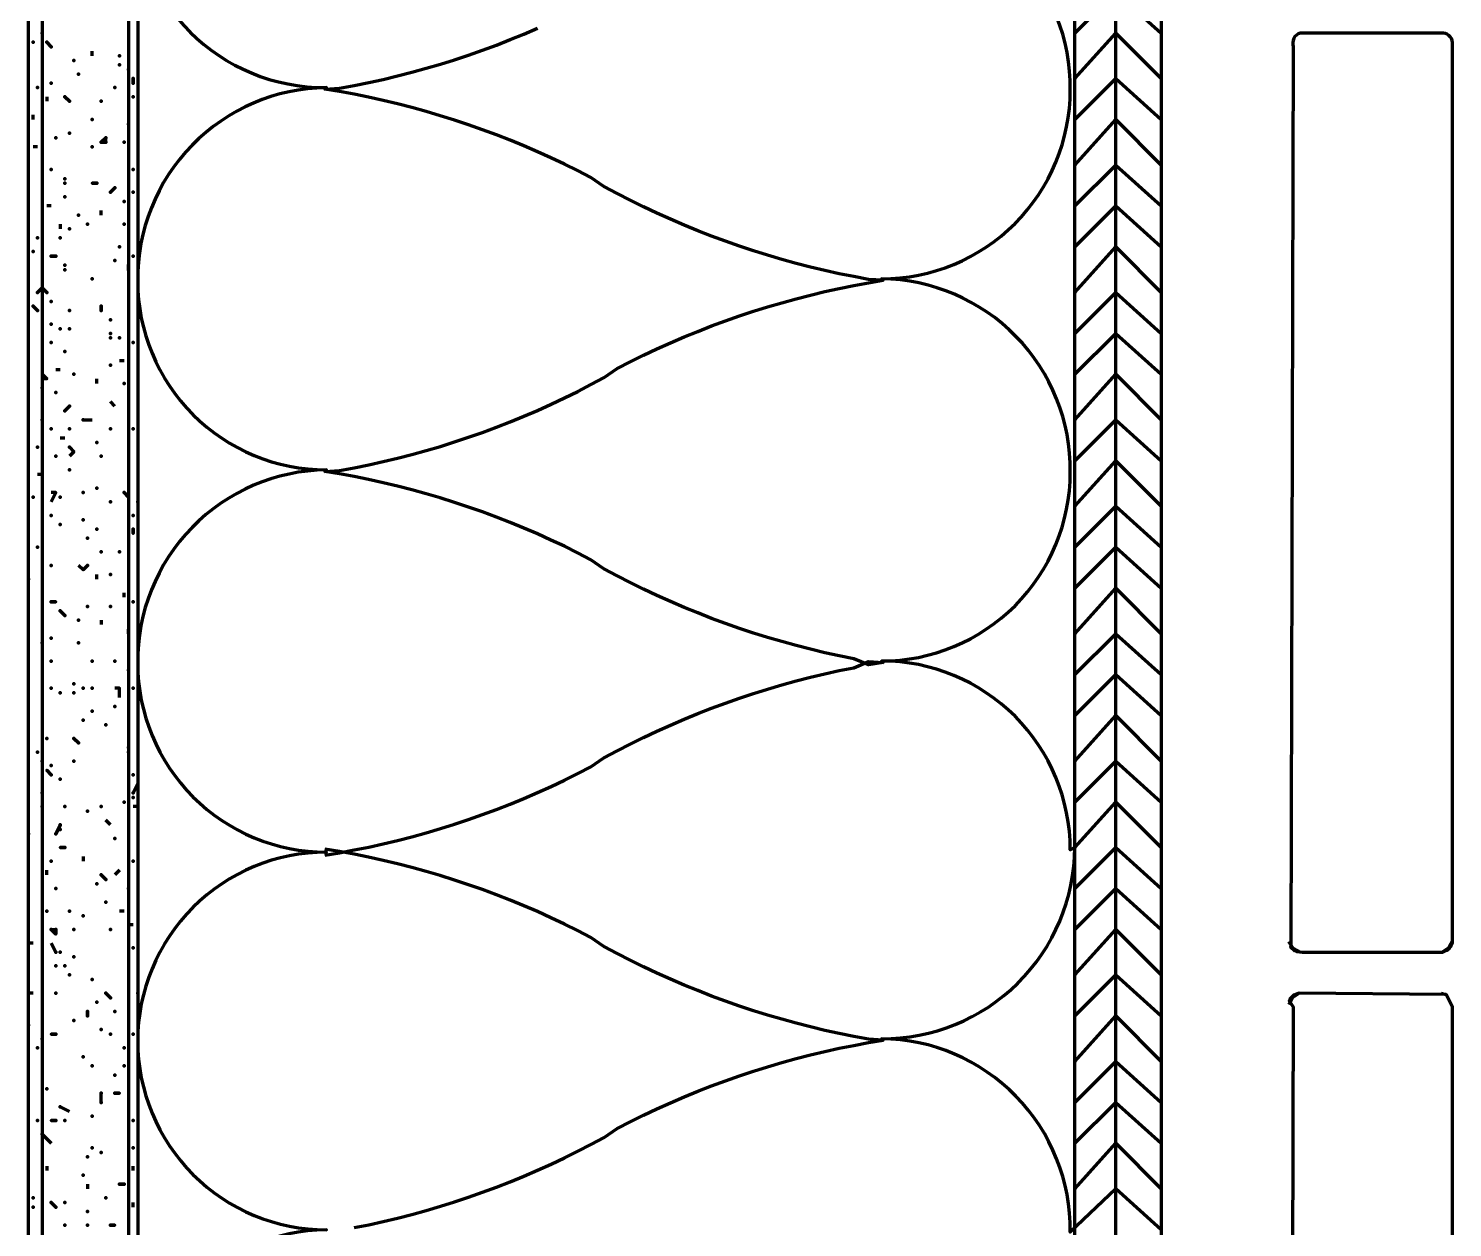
# Model space of a CAD drawing. Extents: x 261 to 424, y 0 to 368.
# Drawn here: x 342.77 to 351.12, y 127.68 to 134.71 of the extents above; entities that cross this region are included whole.
import ezdxf

# ---------------------------------------------------------------- set-up
doc = ezdxf.new("R2010")
doc.units = 0
doc.header["$MEASUREMENT"] = 0
doc.layers.add('Dt-Line 1', color=9, linetype='Continuous', lineweight=0)
doc.layers.add('Dt-Line 3', color=7, linetype='Continuous', lineweight=15)

msp = doc.modelspace()

# ---------------------------------------------------------------- linework, layer by layer
at = {"layer": 'Dt-Line 1', "linetype": 'Continuous', "lineweight": 158}
for p, q in [((343.14332, 134.549), (343.14332, 134.57567)), ((342.87665, 134.309), (342.87665, 134.28233)), ((342.79666, 134.17567), (342.79666, 134.20233)), ((342.82332, 134.01567), (342.79666, 134.01567)), ((342.90332, 133.669), (342.87665, 133.669)), ((343.19665, 133.61567), (343.19665, 133.64233)), ((342.95666, 133.56233), (342.95666, 133.53567)), ((343.32999, 132.76233), (343.30332, 132.76233)), ((342.95666, 132.709), (342.92999, 132.709)), ((343.16999, 132.629), (343.16999, 132.65567)), ((343.27665, 132.49567), (343.24999, 132.52233)), ((342.98332, 132.309), (342.95666, 132.309)), ((342.84999, 132.09567), (342.82332, 132.09567)), ((343.16999, 131.48235), (343.16999, 131.509)), ((343.32999, 131.37567), (343.32999, 131.40233)), ((343.19665, 131.24233), (343.19665, 131.21567)), ((343.35665, 131.16233), (343.35665, 131.189)), ((343.35665, 131.109), (343.35665, 131.08233)), ((343.40999, 130.14901), (343.38332, 130.14901)), ((343.24999, 130.04233), (343.22332, 130.069)), ((343.08999, 129.85567), (343.08999, 129.829)), ((342.87665, 129.749), (342.87665, 129.77567)), ((343.30332, 129.77567), (343.27665, 129.749)), ((343.32999, 129.53567), (343.30332, 129.53567)), ((343.38332, 129.45567), (343.35665, 129.45567)), ((342.79666, 129.349), (342.76999, 129.349)), ((342.79666, 129.05567), (342.76999, 129.05567)), ((342.87665, 128.04233), (342.87665, 128.01567)), ((343.38332, 128.01567), (343.38332, 128.04233)), ((343.11665, 127.93567), (343.11665, 127.909)), ((343.38332, 127.80232), (343.38332, 127.829))]:
    msp.add_line(p, q, dxfattribs=at)
for points in [[(349.14332, 59.16233), (349.14332, 323.16232), (348.90332, 322.92235), (348.90332, 322.92235)], [(348.90332, 134.68233), (349.14332, 134.92233), (349.40999, 134.68233), (349.40999, 134.68233)], [(342.84999, 134.68233), (342.84999, 134.68233), (342.84999, 134.68236)], [(344.50746, 129.8646), (344.59331, 129.87896), (344.67885, 129.89479), (344.76406, 129.91208), (344.84891, 129.93082), (344.93338, 129.951), (345.01747, 129.97263), (345.10115, 129.99569), (345.1844, 130.02018), (345.26721, 130.0461), (345.34956, 130.07343), (345.43142, 130.10217), (345.51278, 130.13231), (345.59363, 130.16385), (345.67394, 130.19678), (345.7537, 130.2311), (345.83288, 130.26679), (345.91147, 130.30386), (345.98946, 130.34229), (346.06682, 130.38208), (346.14311, 130.43477), (346.21982, 130.47592), (346.29718, 130.51571), (346.37516, 130.55414), (346.45376, 130.59121), (346.53294, 130.6269), (346.6127, 130.66122), (346.69301, 130.69415), (346.77386, 130.72569), (346.85522, 130.75583), (346.93708, 130.78457), (347.01943, 130.8119), (347.10224, 130.83782), (347.18549, 130.86231), (347.26917, 130.88537), (347.35326, 130.907), (347.43773, 130.92719), (347.52258, 130.94593), (347.60779, 130.96322), (347.69332, 130.99896), (347.77918, 130.99341), (347.69332, 130.97905), (347.60779, 131.01479), (347.52258, 131.03208), (347.43773, 131.05082), (347.35326, 131.071), (347.26917, 131.09263), (347.18549, 131.11569), (347.10224, 131.14018), (347.01943, 131.1661), (346.93708, 131.19343), (346.85522, 131.22217), (346.77386, 131.25231), (346.69301, 131.28385), (346.6127, 131.31678), (346.53294, 131.3511), (346.45376, 131.38679), (346.37516, 131.42386), (346.29718, 131.46229), (346.21982, 131.50208), (346.14311, 131.54323), (346.06637, 131.59614), (345.98901, 131.63593), (345.91102, 131.67435), (345.83243, 131.71141), (345.75324, 131.7471), (345.67348, 131.78141), (345.59317, 131.81433), (345.51232, 131.84586), (345.43095, 131.876), (345.34909, 131.90473), (345.26674, 131.93205), (345.18393, 131.95796), (345.10067, 131.98244), (345.01699, 132.00549), (344.9329, 132.02711), (344.84842, 132.04729), (344.76357, 132.06603), (344.67836, 132.08331), (344.59282, 132.09912), (344.50696, 132.11348), (344.59331, 132.11896), (344.67885, 132.13479), (344.76406, 132.15208), (344.84891, 132.17082), (344.93338, 132.191), (345.01747, 132.21263), (345.10115, 132.23569), (345.1844, 132.26018), (345.26721, 132.2861), (345.34956, 132.31343), (345.43142, 132.34217), (345.51278, 132.37231), (345.59363, 132.40385), (345.67394, 132.43678), (345.7537, 132.4711), (345.83288, 132.50679), (345.91147, 132.54386), (345.98946, 132.58229), (346.06682, 132.62208), (346.14353, 132.66323), (346.21982, 132.71592), (346.29718, 132.75571), (346.37516, 132.79414), (346.45376, 132.83121), (346.53294, 132.8669), (346.6127, 132.90122), (346.69301, 132.93415), (346.77386, 132.96569), (346.85522, 132.99583), (346.93708, 133.02457), (347.01943, 133.0519), (347.10224, 133.07782), (347.18549, 133.10231), (347.26917, 133.12537), (347.35326, 133.147), (347.43773, 133.16718), (347.52258, 133.18592), (347.60779, 133.20321), (347.69332, 133.21904), (347.77918, 133.2334), (347.69332, 133.23896), (347.60779, 133.25479), (347.52258, 133.27208), (347.43773, 133.29082), (347.35326, 133.311), (347.26917, 133.33263), (347.18549, 133.35569), (347.10224, 133.38018), (347.01943, 133.4061), (346.93708, 133.43343), (346.85522, 133.46217), (346.77386, 133.49231), (346.69301, 133.52385), (346.6127, 133.55678), (346.53294, 133.5911), (346.45376, 133.62679), (346.37516, 133.66386), (346.29718, 133.70229), (346.21982, 133.74208), (346.14311, 133.78323), (346.06637, 133.83614), (345.98901, 133.87593), (345.91102, 133.91435), (345.83243, 133.95141), (345.75324, 133.9871), (345.67348, 134.02141), (345.59317, 134.05433), (345.51232, 134.08586), (345.43095, 134.116), (345.34909, 134.14473), (345.26674, 134.17205), (345.18393, 134.19796), (345.10067, 134.22244), (345.01699, 134.24549), (344.9329, 134.26711), (344.84842, 134.28729), (344.76357, 134.30603), (344.67836, 134.32331), (344.59282, 134.33912), (344.50696, 134.35348), (344.59331, 134.35896), (344.67885, 134.37479), (344.76406, 134.39208), (344.84891, 134.41082), (344.93338, 134.431), (345.01747, 134.45263), (345.10115, 134.47569), (345.1844, 134.50018), (345.26721, 134.5261), (345.34956, 134.55343), (345.43142, 134.58217), (345.51278, 134.61231), (345.59363, 134.64385), (345.67394, 134.67678), (345.7537, 134.7111)], [(348.90332, 134.41567), (349.14332, 134.68233), (349.40999, 134.41567), (349.40999, 134.41567)], [(342.79666, 134.629), (342.79666, 134.629), (342.79666, 134.62903)], [(343.30332, 134.549), (343.30332, 134.549), (343.30332, 134.54903)], [(343.30332, 134.49567), (343.30332, 134.49567), (343.30332, 134.49569)], [(342.90332, 134.389), (342.90332, 134.389), (342.90332, 134.38903)], [(343.06332, 134.44233), (343.06332, 134.44233), (343.06332, 134.44236)], [(343.35665, 134.46899), (343.35665, 134.46899), (343.35665, 134.46901)], [(348.90332, 134.17567), (349.14332, 134.41567), (349.40999, 134.17567), (349.40999, 134.17567)], [(342.82332, 134.36233), (342.82332, 134.36233), (342.82332, 134.36236)], [(343.27665, 134.36233), (343.27665, 134.36233), (343.27665, 134.36236)], [(343.38332, 134.309), (343.38332, 134.309), (343.38332, 134.30903)], [(343.19665, 134.28233), (343.19665, 134.28233), (343.19665, 134.28236)], [(343.14332, 134.17567), (343.14332, 134.17567), (343.14332, 134.17569)], [(343.35665, 134.14901), (343.35665, 134.14901), (343.35665, 134.14904)], [(348.90332, 133.909), (349.14332, 134.17567), (349.40999, 133.909), (349.40999, 133.909)], [(342.92999, 134.069), (342.92999, 134.069), (342.92999, 134.06903)], [(343.00999, 134.09567), (343.00999, 134.09567), (343.00999, 134.09569)], [(343.32999, 134.04233), (343.32999, 134.04233), (343.32999, 134.04236)], [(348.90332, 133.669), (349.14332, 133.909), (349.40999, 133.669), (349.40999, 133.669)], [(342.90332, 133.88233), (342.90332, 133.88233), (342.90332, 133.88236)], [(343.38332, 133.88233), (343.38332, 133.88233), (343.38332, 133.88236)], [(342.98332, 133.72233), (342.98332, 133.72233), (342.98332, 133.72236)], [(343.38332, 133.749), (343.38332, 133.749), (343.38332, 133.74903)], [(343.32999, 133.69567), (343.32999, 133.69567), (343.32999, 133.69569)], [(348.90332, 133.429), (349.14332, 133.669), (349.40999, 133.429), (349.40999, 133.429)], [(343.06332, 133.61567), (343.06332, 133.61567), (343.06332, 133.61569)], [(343.11665, 133.56233), (343.11665, 133.56233), (343.11665, 133.56236)], [(343.32999, 133.56233), (343.32999, 133.56233), (343.32999, 133.56236)], [(342.82332, 133.48235), (342.82332, 133.48235), (342.82332, 133.48237)], [(342.95666, 133.48235), (342.95666, 133.48235), (342.95666, 133.48237)], [(343.00999, 133.53567), (343.00999, 133.53567), (343.00999, 133.53569)], [(342.79666, 133.40233), (342.79666, 133.40233), (342.79666, 133.40236)], [(343.30332, 133.429), (343.30332, 133.429), (343.30332, 133.42903)], [(348.90332, 133.16233), (349.14332, 133.429), (349.40999, 133.16233), (349.40999, 133.16233)], [(343.27665, 133.349), (343.27665, 133.349), (343.27665, 133.34903)], [(343.38332, 133.37567), (343.38332, 133.37567), (343.38332, 133.37569)], [(343.14332, 133.24233), (343.14332, 133.24233), (343.14332, 133.24236)], [(342.87665, 133.16233), (342.84999, 133.189), (342.82332, 133.16233)], [(348.90332, 132.92233), (349.14332, 133.16233), (349.40999, 132.92233), (349.40999, 132.92233)], [(342.90332, 133.109), (342.90332, 133.109), (342.90332, 133.10903)], [(343.00999, 133.05567), (343.00999, 133.05567), (343.00999, 133.05569)], [(342.90332, 132.97567), (342.90332, 132.97567), (342.90332, 132.97569)], [(343.24999, 133.00233), (343.24999, 133.00233), (343.24999, 133.00236)], [(342.95666, 132.949), (342.95666, 132.949), (342.95666, 132.94903)], [(343.00999, 132.949), (343.00999, 132.949), (343.00999, 132.94903)], [(343.30332, 132.89567), (343.30332, 132.89567), (343.30332, 132.89569)], [(348.90332, 132.68233), (349.14332, 132.92233), (349.40999, 132.68233), (349.40999, 132.68233)], [(342.90332, 132.869), (342.90332, 132.869), (342.90332, 132.86903)], [(342.98332, 132.81568), (342.98332, 132.81568), (342.98332, 132.81571)], [(343.38332, 132.869), (343.38332, 132.869), (343.38332, 132.86903)], [(343.24999, 132.73567), (343.24999, 132.73567), (343.24999, 132.73569)], [(342.84999, 132.68233), (342.87665, 132.65567), (342.84999, 132.65567)], [(343.03665, 132.68233), (343.03665, 132.68233), (343.03665, 132.68236)], [(348.90332, 132.41567), (349.14332, 132.68233), (349.40999, 132.41567), (349.40999, 132.41567)], [(342.84999, 132.60233), (342.84999, 132.60233), (342.84999, 132.60236)], [(342.92999, 132.57567), (342.92999, 132.57567), (342.92999, 132.57569)], [(343.32999, 132.629), (343.32999, 132.629), (343.32999, 132.62903)], [(342.84999, 132.41567), (342.84999, 132.41567), (342.84999, 132.41569)], [(343.08999, 132.41567), (343.14332, 132.41567)], [(348.90332, 132.17567), (349.14332, 132.41567), (349.40999, 132.17567), (349.40999, 132.17567)], [(342.90332, 132.36233), (342.90332, 132.36233), (342.90332, 132.36236)], [(343.00999, 132.36233), (343.00999, 132.36233), (343.00999, 132.36236)], [(343.24999, 132.36233), (343.24999, 132.36233), (343.24999, 132.36236)], [(343.38332, 132.36233), (343.38332, 132.36233), (343.38332, 132.36236)], [(342.82332, 132.25567), (342.82332, 132.25567), (342.82332, 132.25569)], [(343.00999, 132.25567), (343.03665, 132.229), (343.00999, 132.20233)], [(343.16999, 132.28233), (343.16999, 132.28233), (343.16999, 132.28236)], [(342.92999, 132.20233), (342.92999, 132.20233), (342.92999, 132.20236)], [(343.19665, 132.20233), (343.19665, 132.20233), (343.19665, 132.20236)], [(348.90332, 131.909), (349.14332, 132.17567), (349.40999, 131.909), (349.40999, 131.909)], [(343.00999, 132.12233), (343.00999, 132.12233), (343.00999, 132.12236)], [(342.90332, 131.93567), (342.92999, 131.989), (342.90332, 131.989)], [(343.08999, 131.989), (343.08999, 131.989), (343.08999, 131.98903)], [(343.16999, 132.01567), (343.16999, 132.01567), (343.16999, 132.01569)], [(342.79666, 131.96233), (342.79666, 131.96233), (342.79666, 131.96236)], [(342.95666, 131.96233), (342.95666, 131.96233), (342.95666, 131.96236)], [(343.24999, 131.93567), (343.24999, 131.93567), (343.24999, 131.93569)], [(343.40999, 131.93567), (343.40999, 131.93567), (343.40999, 131.93569)], [(348.90332, 131.669), (349.14332, 131.909), (349.40999, 131.669), (349.40999, 131.669)], [(342.90332, 131.85567), (342.90332, 131.85567), (342.90332, 131.85569)], [(342.95666, 131.80232), (342.95666, 131.80232), (342.95666, 131.80235)], [(343.08999, 131.829), (343.08999, 131.829), (343.08999, 131.82903)], [(343.38332, 131.85567), (343.38332, 131.85567), (343.38332, 131.85569)], [(343.11665, 131.72233), (343.11665, 131.72233), (343.11665, 131.72236)], [(343.16999, 131.77567), (343.16999, 131.77567), (343.16999, 131.77569)], [(343.19665, 131.64233), (343.19665, 131.64233), (343.19665, 131.64236)], [(343.30332, 131.64233), (343.30332, 131.64233), (343.30332, 131.64236)], [(348.90332, 131.429), (349.14332, 131.669), (349.40999, 131.429), (349.40999, 131.429)], [(342.90332, 131.56233), (342.90332, 131.56233), (342.90332, 131.56236)], [(343.11665, 131.56233), (343.08999, 131.53567), (343.06332, 131.56233)], [(342.76999, 131.48235), (342.76999, 131.48235), (342.76999, 131.48237)], [(343.24999, 131.509), (343.24999, 131.509), (343.24999, 131.50903)], [(348.90332, 131.16233), (349.14332, 131.429), (349.40999, 131.16233), (349.40999, 131.16233)], [(343.11665, 131.32233), (343.11665, 131.32233), (343.11665, 131.32236)], [(343.38332, 131.349), (343.38332, 131.349), (343.38332, 131.34903)], [(343.06332, 131.24233), (343.06332, 131.24233), (343.06332, 131.24236)], [(342.90332, 131.13565), (342.90332, 131.13565), (342.90332, 131.13568)], [(348.90332, 130.92233), (349.14332, 131.16233), (349.40999, 130.92233), (349.40999, 130.92233)], [(342.84999, 131.109), (342.84999, 131.109), (342.84999, 131.10903)], [(343.06332, 131.109), (343.06332, 131.109), (343.06332, 131.10903)], [(342.90332, 131.00233), (342.90332, 131.00233), (342.90332, 131.00236)], [(343.14332, 131.00233), (343.14332, 131.00233), (343.14332, 131.00236)], [(343.27665, 131.00233), (343.27665, 131.00233), (343.27665, 131.00236)], [(343.35665, 130.949), (343.35665, 130.949), (343.35665, 130.94903)], [(348.90332, 130.68233), (349.14332, 130.92233), (349.40999, 130.68233), (349.40999, 130.68233)], [(342.90332, 130.84233), (342.90332, 130.84233), (342.90332, 130.84236)], [(342.95666, 130.81568), (342.95666, 130.81568), (342.95666, 130.81571)], [(343.03665, 130.869), (343.03665, 130.869), (343.03665, 130.86903)], [(343.03665, 130.81568), (343.03665, 130.81568), (343.03665, 130.81571)], [(343.08999, 130.84233), (343.08999, 130.84233), (343.08999, 130.84236)], [(343.14332, 130.84233), (343.14332, 130.84233), (343.14332, 130.84236)], [(343.30332, 130.789), (343.30332, 130.84233), (343.27665, 130.84233)], [(343.38332, 130.84233), (343.38332, 130.84233), (343.38332, 130.84236)], [(343.27665, 130.73567), (343.27665, 130.73567), (343.27665, 130.73569)], [(343.14332, 130.709), (343.14332, 130.709), (343.14332, 130.70903)], [(348.90332, 130.41567), (349.14332, 130.68233), (349.40999, 130.41567), (349.40999, 130.41567)], [(342.87665, 130.549), (342.87665, 130.549), (342.87665, 130.54903)], [(343.22332, 130.629), (343.22332, 130.629), (343.22332, 130.62903)], [(342.82332, 130.46899), (342.82332, 130.46899), (342.82332, 130.46901)], [(342.84999, 130.41567), (342.84999, 130.41567), (342.84999, 130.41569)], [(342.90332, 130.389), (342.90332, 130.389), (342.90332, 130.38903)], [(343.03665, 130.41567), (343.03665, 130.41567), (343.03665, 130.41569)], [(348.90332, 130.17567), (349.14332, 130.41567), (349.40999, 130.17567), (349.40999, 130.17567)], [(342.95666, 130.309), (342.95666, 130.309), (342.95666, 130.30903)], [(343.38332, 130.33567), (343.38332, 130.33567), (343.38332, 130.33569)], [(342.84999, 130.229), (342.84999, 130.229), (342.84999, 130.22903)], [(343.38332, 130.22903), (343.40999, 130.28233)], [(342.84999, 130.14901), (342.84999, 130.14901), (342.84999, 130.14904)], [(342.98332, 130.14901), (342.98332, 130.14901), (342.98332, 130.14904)], [(343.19665, 130.14901), (343.19665, 130.14901), (343.19665, 130.14904)], [(343.32999, 130.17567), (343.32999, 130.17567), (343.32999, 130.17569)], [(343.11665, 130.12233), (343.11665, 130.12233), (343.11665, 130.12236)], [(342.76999, 129.989), (342.76999, 129.989), (342.76999, 129.98903)], [(342.95666, 130.04233), (342.92999, 129.989)], [(343.27665, 129.96233), (343.27665, 129.96233), (343.27665, 129.96236)], [(344.67885, 127.68145), (344.76406, 127.69874), (344.84891, 127.71748), (344.93338, 127.73767), (345.01747, 127.7593), (345.10115, 127.78236), (345.1844, 127.80685), (345.26721, 127.83276), (345.34956, 127.86009), (345.43142, 127.88883), (345.51278, 127.91898), (345.59363, 127.95051), (345.67394, 127.98345), (345.7537, 128.01776), (345.83288, 128.05346), (345.91147, 128.09052), (345.98946, 128.12896), (346.06682, 128.16875), (346.14353, 128.2099), (346.21982, 128.26258), (346.29718, 128.30238), (346.37516, 128.34081), (346.45376, 128.37788), (346.53294, 128.41358), (346.6127, 128.44789), (346.69301, 128.48082), (346.77386, 128.51236), (346.85522, 128.54251), (346.93708, 128.57124), (347.01943, 128.59857), (347.10224, 128.62449), (347.18549, 128.64898), (347.26917, 128.67204), (347.35326, 128.69367), (347.43773, 128.71385), (347.52258, 128.73259), (347.60779, 128.74988), (347.69332, 128.76571), (347.77918, 128.78007), (347.69332, 128.78563), (347.60779, 128.80145), (347.52258, 128.81874), (347.43773, 128.83748), (347.35326, 128.85767), (347.26917, 128.8793), (347.18549, 128.90236), (347.10224, 128.92685), (347.01943, 128.95276), (346.93708, 128.98009), (346.85522, 129.00883), (346.77386, 129.03898), (346.69301, 129.07051), (346.6127, 129.10345), (346.53294, 129.13776), (346.45376, 129.17346), (346.37516, 129.21052), (346.29718, 129.24896), (346.21982, 129.28875), (346.14311, 129.3299), (346.06637, 129.38281), (345.98901, 129.42259), (345.91102, 129.46102), (345.83243, 129.49808), (345.75324, 129.53377), (345.67348, 129.56807), (345.59317, 129.601), (345.51232, 129.63253), (345.43095, 129.66266), (345.34909, 129.6914), (345.26674, 129.71872), (345.18393, 129.74462), (345.10067, 129.76911), (345.01699, 129.79216), (344.9329, 129.81378), (344.84842, 129.83396), (344.76357, 129.85269), (344.67836, 129.86997), (344.59282, 129.88579), (344.50696, 129.90015)], [(348.90332, 129.669), (349.14332, 129.909), (349.40999, 129.669), (349.40999, 129.669)], [(343.38332, 129.829), (343.38332, 129.829), (343.38332, 129.82903)], [(342.92999, 129.669), (342.92999, 129.669), (342.92999, 129.66903)], [(343.16999, 129.69567), (343.16999, 129.69567), (343.16999, 129.69569)], [(343.35665, 129.669), (343.35665, 129.669), (343.35665, 129.66903)], [(348.90332, 129.429), (349.14332, 129.669), (349.40999, 129.429), (349.40999, 129.429)], [(343.22332, 129.589), (343.22332, 129.589), (343.22332, 129.58903)], [(342.87665, 129.53567), (342.87665, 129.53567), (342.87665, 129.53569)], [(343.00999, 129.53567), (343.00999, 129.53567), (343.00999, 129.53569)], [(343.08999, 129.509), (343.08999, 129.509), (343.08999, 129.50903)], [(343.03665, 129.429), (343.03665, 129.429), (343.03665, 129.42903)], [(343.24999, 129.429), (343.24999, 129.429), (343.24999, 129.42903)], [(348.90332, 129.16233), (349.14332, 129.429), (349.40999, 129.16233), (349.40999, 129.16233)], [(342.92999, 129.29567), (342.90332, 129.349)], [(343.38332, 129.32233), (343.38332, 129.32233), (343.38332, 129.32236)], [(342.92999, 129.21567), (342.92999, 129.21567), (342.92999, 129.21569)], [(342.98332, 129.21567), (342.98332, 129.21567), (342.98332, 129.21569)], [(343.03665, 129.269), (343.03665, 129.269), (343.03665, 129.26903)], [(343.00999, 129.16233), (343.00999, 129.16233), (343.00999, 129.16236)], [(343.14332, 129.13565), (343.14332, 129.13565), (343.14332, 129.13568)], [(348.90332, 128.92233), (349.14332, 129.16233), (349.40999, 128.92233), (349.40999, 128.92233)], [(342.92999, 129.05567), (342.92999, 129.05567), (342.92999, 129.05569)], [(343.40999, 129.05567), (343.40999, 129.05567), (343.40999, 129.05569)], [(343.16999, 129.00233), (343.16999, 129.00233), (343.16999, 129.00236)], [(343.03665, 128.89567), (343.03665, 128.89567), (343.03665, 128.89569)], [(343.27665, 128.949), (343.27665, 128.949), (343.27665, 128.94903)], [(348.90332, 128.65567), (349.14332, 128.92233), (349.40999, 128.65567), (349.40999, 128.65567)], [(342.76999, 128.869), (342.76999, 128.869), (342.76999, 128.86903)], [(343.19665, 128.84233), (343.19665, 128.84233), (343.19665, 128.84236)], [(343.24999, 128.81568), (343.24999, 128.81568), (343.24999, 128.81571)], [(343.38332, 128.81568), (343.38332, 128.81568), (343.38332, 128.81571)], [(343.32999, 128.73567), (343.32999, 128.73567), (343.32999, 128.73569)], [(343.08999, 128.68233), (343.08999, 128.68233), (343.08999, 128.68236)], [(343.14332, 128.629), (343.14332, 128.629), (343.14332, 128.62903)], [(343.32999, 128.629), (343.32999, 128.629), (343.32999, 128.62903)], [(348.90332, 128.41567), (349.14332, 128.65567), (349.40999, 128.41567), (349.40999, 128.41567)], [(343.27665, 128.57567), (343.27665, 128.57567), (343.27665, 128.57569)], [(342.87665, 128.49567), (342.87665, 128.49567), (342.87665, 128.49569)], [(343.19665, 128.41567), (343.19665, 128.46899)], [(342.95666, 128.389), (343.00999, 128.36233)], [(348.90332, 128.17567), (349.14332, 128.41567), (349.40999, 128.17567), (349.40999, 128.17567)], [(342.82332, 128.309), (342.82332, 128.309), (342.82332, 128.30903)], [(342.98332, 128.309), (342.98332, 128.309), (342.98332, 128.30903)], [(343.14332, 128.33567), (343.14332, 128.33567), (343.14332, 128.33569)], [(343.38332, 128.309), (343.38332, 128.309), (343.38332, 128.30903)], [(342.84999, 128.229), (342.87665, 128.20233), (342.90332, 128.17567)], [(343.38332, 128.14901), (343.38332, 128.14901), (343.38332, 128.14904)], [(348.90332, 127.909), (349.14332, 128.17567), (349.40999, 127.909), (349.40999, 127.909)], [(343.11665, 128.09567), (343.11665, 128.09567), (343.11665, 128.09569)], [(343.19665, 128.12233), (343.19665, 128.12233), (343.19665, 128.12236)], [(343.08999, 127.989), (343.08999, 127.989), (343.08999, 127.98903)], [(342.79666, 127.85567), (342.79666, 127.85567), (342.79666, 127.85569)], [(342.79666, 127.80232), (342.79666, 127.80232), (342.79666, 127.80235)], [(342.98332, 127.829), (342.98332, 127.829), (342.98332, 127.82903)], [(343.22332, 127.85567), (343.22332, 127.85567), (343.22332, 127.85569)], [(343.11665, 127.77567), (343.11665, 127.77567), (343.11665, 127.77569)], [(342.98332, 127.69567), (342.98332, 127.69567), (342.98332, 127.69569)], [(343.11665, 127.69567), (343.11665, 127.69567), (343.11665, 127.69569)]]:
    msp.add_lwpolyline(points, dxfattribs=at)
for points in [[(343.38332, 135.48235, 0.4142135), (344.51665, 134.36233, 0.4142155), (343.40999, 133.229, 0.4142155), (344.51665, 132.12233, 0.4142155), (343.40999, 130.989, 0.4142155), (344.51665, 129.88233, 0.4142155), (343.40998, 128.77567, 0.4142155), (344.51665, 127.669, 0.4142155), (343.40998, 126.53567, 0.4142155), (344.51665, 125.429, 0.4142155), (343.40999, 124.29567, 0.4142155), (344.51665, 123.189, 0.4142155), (343.40999, 122.08233, 0.4142155), (344.51665, 120.97567, 0.4142155), (343.40998, 119.84233, 0.4142155)], [(348.90332, 129.909), (348.87665, 129.89567, 0.4142155), (347.76999, 131.00233, 0.4142155), (348.87665, 132.109, 0.4142155), (347.76999, 133.24233, 0.4142155), (348.87665, 134.349, 0.4142199), (347.76999, 135.48235, 0.4142179)], [(349.40999, 127.669), (349.14332, 127.909), (348.87665, 127.65567, 0.4142155), (347.76999, 128.789, 0.4142155), (348.90332, 129.909), (349.14332, 130.17567), (349.40999, 129.909), (349.40999, 129.909)]]:
    msp.add_lwpolyline(points, format="xyb", dxfattribs=at)
for points in [[(342.90332, 134.60233), (342.90332, 134.60236), (342.87665, 134.629), (342.87665, 134.629)], [(343.38332, 134.41567), (343.38332, 134.41569), (343.38332, 134.389)], [(343.00999, 134.28233), (343.00999, 134.28236), (342.98332, 134.309), (342.98332, 134.309)], [(343.19665, 134.04233), (343.19665, 134.04236), (343.22332, 134.04233), (343.22332, 134.069)], [(343.16999, 133.80232), (343.16999, 133.80235), (343.14332, 133.80232)], [(343.27665, 133.77567), (343.27665, 133.77569), (343.24999, 133.749), (343.24999, 133.749)], [(342.92999, 133.37567), (342.92999, 133.37569), (342.90332, 133.37567)], [(343.35665, 133.32233), (343.35665, 133.32236), (343.35665, 133.29567)], [(342.79666, 133.08233), (342.79666, 133.08236), (342.82332, 133.05567), (342.82332, 133.05567)], [(343.19665, 133.08233), (343.19665, 133.08236), (343.19665, 133.05567)], [(342.98332, 132.46899), (342.98332, 132.46901), (343.00999, 132.49567), (343.00999, 132.49567)], [(343.32999, 131.989), (343.32999, 131.98903), (343.35665, 131.96233), (343.35665, 131.96233)], [(343.38332, 131.77567), (343.38332, 131.77569), (343.38332, 131.749)], [(342.90332, 131.349), (342.90332, 131.34903), (342.92999, 131.349)], [(342.98332, 131.269), (342.98332, 131.26903), (342.95666, 131.29567), (342.95666, 131.29567)], [(343.03665, 130.549), (343.06332, 130.52233), (343.06332, 130.52233)], [(342.90332, 130.33567), (342.90332, 130.33569), (342.87665, 130.36233)], [(342.98332, 129.909), (342.98332, 129.90903), (342.95666, 129.909)], [(343.19665, 129.749), (343.19665, 129.74903), (343.22332, 129.72233), (343.22332, 129.72233)], [(342.90332, 129.429), (342.92999, 129.429), (342.92999, 129.40233)], [(343.22332, 129.05567), (343.22332, 129.05569), (343.24999, 129.029), (343.24999, 129.029)], [(343.11665, 128.949), (343.11665, 128.94903), (343.11665, 128.92233)], [(342.92999, 128.81568), (342.92999, 128.81571), (342.90332, 128.81568)], [(343.27665, 128.46899), (343.27665, 128.46901), (343.30332, 128.46899)], [(342.92999, 128.309), (342.92999, 128.30903), (342.90332, 128.309)], [(343.32999, 127.93567), (343.32999, 127.93569), (343.30332, 127.93567)], [(342.92999, 127.80232), (342.92999, 127.80235), (342.90332, 127.829), (342.90332, 127.829)], [(343.24999, 127.69567), (343.24999, 127.69569), (343.27665, 127.69567)]]:
    msp.add_lwpolyline(points, close=True, dxfattribs=at)
for p in [(342.84999, 134.68233), (348.90332, 134.68233), (349.40999, 134.68233), (342.79666, 134.629), (342.87665, 134.629), (342.90332, 134.60233), (343.03665, 134.52233), (343.30332, 134.549), (343.30332, 134.49567), (342.90332, 134.389), (343.06332, 134.44233), (343.35665, 134.46899), (343.38332, 134.41567), (343.38332, 134.389), (348.90332, 134.41567), (349.40999, 134.41567), (342.82332, 134.36233), (342.98332, 134.309), (343.27665, 134.36233), (343.38332, 134.309), (343.00999, 134.28233), (343.19665, 134.28233), (343.14332, 134.17567), (343.35665, 134.14901), (348.90332, 134.17567), (349.40999, 134.17567), (342.92999, 134.069), (343.00999, 134.09567), (343.22332, 134.069), (343.14332, 134.01567), (343.19665, 134.04233), (343.22332, 134.04233), (343.32999, 134.04233), (348.90332, 133.909), (349.40999, 133.909), (342.90332, 133.88233), (342.98332, 133.829), (343.38332, 133.88233), (342.98332, 133.80232), (342.98332, 133.72233), (343.16999, 133.80232), (343.24999, 133.749), (343.27665, 133.77567), (343.38332, 133.749), (343.32999, 133.69567), (348.90332, 133.669), (349.40999, 133.669), (343.06332, 133.61567), (343.11665, 133.56233), (343.32999, 133.56233), (342.82332, 133.48235), (342.95666, 133.48235), (343.00999, 133.53567), (342.79666, 133.40233), (343.30332, 133.429), (348.90332, 133.429), (349.40999, 133.429), (342.90332, 133.37567), (342.92999, 133.37567), (342.98332, 133.32233), (343.27665, 133.349), (343.35665, 133.32233), (343.38332, 133.37567), (342.98332, 133.29567), (343.14332, 133.24233), (343.35665, 133.29567), (342.82332, 133.16233), (342.84999, 133.189), (342.87665, 133.16233), (348.90332, 133.16233), (349.40999, 133.16233), (342.79666, 133.08233), (342.82332, 133.05567), (342.90332, 133.109), (343.00999, 133.05567), (343.19665, 133.08233), (343.19665, 133.05567), (342.90332, 132.97567), (343.24999, 133.00233), (342.95666, 132.949), (343.00999, 132.949), (343.24999, 132.92233), (343.24999, 132.89567), (343.30332, 132.89567), (348.90332, 132.92233), (349.40999, 132.92233), (342.90332, 132.869), (342.98332, 132.81568), (343.38332, 132.869), (343.24999, 132.73567), (343.03665, 132.68233), (348.90332, 132.68233), (349.40999, 132.68233), (342.84999, 132.60233), (342.92999, 132.57567), (343.32999, 132.629), (342.98332, 132.46899), (343.00999, 132.49567), (342.84999, 132.41567), (343.08999, 132.41567), (348.90332, 132.41567), (349.40999, 132.41567), (342.90332, 132.36233), (343.00999, 132.36233), (343.24999, 132.36233), (343.38332, 132.36233), (342.82332, 132.25567), (343.00999, 132.25567), (343.16999, 132.28233), (342.92999, 132.20233), (343.19665, 132.20233), (348.90332, 132.17567), (349.40999, 132.17567), (343.00999, 132.12233), (343.08999, 131.989), (343.16999, 132.01567), (343.32999, 131.989), (342.79666, 131.96233), (342.95666, 131.96233), (343.24999, 131.93567), (343.35665, 131.96233), (343.40999, 131.93567), (348.90332, 131.909), (349.40999, 131.909), (342.90332, 131.85567), (342.95666, 131.80232), (343.08999, 131.829), (343.38332, 131.85567), (343.11665, 131.72233), (343.16999, 131.77567), (343.38332, 131.77567), (342.82332, 131.669), (343.19665, 131.64233), (343.30332, 131.64233), (348.90332, 131.669), (349.40999, 131.669), (342.90332, 131.56233), (343.11665, 131.56233), (342.76999, 131.48235), (343.24999, 131.509), (348.90332, 131.429), (349.40999, 131.429), (342.90332, 131.349), (343.11665, 131.32233), (343.24999, 131.32233), (343.38332, 131.349), (342.95666, 131.29567), (342.98332, 131.269), (343.06332, 131.24233), (342.90332, 131.13565), (348.90332, 131.16233), (349.40999, 131.16233), (342.84999, 131.109), (343.06332, 131.109), (342.90332, 131.00233), (343.14332, 131.00233), (343.27665, 131.00233), (343.35665, 130.949), (348.90332, 130.92233), (349.40999, 130.92233), (342.90332, 130.84233), (342.95666, 130.81568), (343.03665, 130.869), (343.03665, 130.81568), (343.08999, 130.84233), (343.14332, 130.84233), (343.38332, 130.84233), (343.27665, 130.73567), (343.08999, 130.65567), (343.14332, 130.709), (348.90332, 130.68233), (349.40999, 130.68233), (342.87665, 130.549), (343.03665, 130.549), (343.22332, 130.629), (342.82332, 130.46899), (343.06332, 130.52233), (343.06332, 130.52233), (343.35665, 130.49567), (343.35665, 130.46899), (342.84999, 130.41567), (342.90332, 130.389), (343.03665, 130.41567), (348.90332, 130.41567), (349.40999, 130.41567), (342.90332, 130.33567), (342.95666, 130.309), (343.38332, 130.33567), (342.84999, 130.229), (343.38332, 130.229), (342.84999, 130.14901), (342.98332, 130.14901), (343.19665, 130.14901), (343.32999, 130.17567), (343.38332, 130.20233), (348.90332, 130.17567), (349.40999, 130.17567), (343.11665, 130.12233), (342.76999, 129.989), (342.92999, 129.989), (342.95666, 130.04233), (342.95666, 130.01567), (342.98332, 129.909), (343.27665, 129.96233), (348.90332, 129.909), (349.40999, 129.909), (342.90332, 129.829), (343.38332, 129.829), (343.19665, 129.749), (343.22332, 129.72233), (342.92999, 129.669), (343.16999, 129.69567), (343.35665, 129.669), (348.90332, 129.669), (349.40999, 129.669), (343.22332, 129.589), (342.87665, 129.53567), (343.00999, 129.53567), (343.08999, 129.509), (342.90332, 129.429), (342.92999, 129.429), (343.03665, 129.429), (343.24999, 129.429), (348.90332, 129.429), (349.40999, 129.429), (342.92999, 129.29567), (342.95666, 129.29567), (343.38332, 129.32233), (342.92999, 129.21567), (342.98332, 129.21567), (343.03665, 129.269), (343.00999, 129.16233), (343.14332, 129.13565), (348.90332, 129.16233), (349.40999, 129.16233), (342.92999, 129.05567), (343.22332, 129.05567), (343.40999, 129.05567), (343.16999, 129.00233), (343.24999, 129.029), (343.03665, 128.89567), (343.11665, 128.949), (343.11665, 128.92233), (343.27665, 128.949), (348.90332, 128.92233), (349.40999, 128.92233), (342.76999, 128.869), (342.92999, 128.81568), (343.19665, 128.84233), (343.24999, 128.81568), (343.38332, 128.81568), (342.82332, 128.73567), (342.82332, 128.73567), (342.84999, 128.789), (343.32999, 128.73567), (343.08999, 128.68233), (343.14332, 128.629), (343.32999, 128.629), (348.90332, 128.65567), (349.40999, 128.65567), (343.27665, 128.57567), (342.87665, 128.49567), (343.19665, 128.46899), (343.27665, 128.46899), (342.95666, 128.389), (343.19665, 128.41567), (348.90332, 128.41567), (349.40999, 128.41567), (342.82332, 128.309), (342.92999, 128.309), (342.98332, 128.309), (343.14332, 128.33567), (343.38332, 128.309), (342.84999, 128.229), (343.14332, 128.14901), (343.38332, 128.14901), (348.90332, 128.17567), (349.40999, 128.17567), (343.11665, 128.09567), (343.19665, 128.12233), (343.08999, 127.989), (343.30332, 127.93567), (343.32999, 127.93567), (348.90332, 127.909), (349.40999, 127.909), (342.79666, 127.85567), (342.79666, 127.80232), (342.90332, 127.829), (342.92999, 127.80232), (342.98332, 127.829), (343.22332, 127.85567), (343.11665, 127.77567), (342.98332, 127.69567), (343.11665, 127.69567), (343.24999, 127.69567)]:
    msp.add_point(p, dxfattribs=at)
at = {"layer": 'Dt-Line 3', "linetype": 'Continuous', "lineweight": 70}
for p, q in [((342.84999, 179.669), (342.84999, 59.16233)), ((343.35665, 179.669), (343.35665, 59.16233))]:
    msp.add_line(p, q, dxfattribs=at)
at = {"layer": 'Dt-Line 3', "linetype": 'Continuous', "lineweight": 211}
msp.add_lwpolyline([(349.40999, 323.16232), (349.40999, 59.16233), (348.90332, 59.16233), (348.90332, 323.16232)], dxfattribs=at)
msp.add_lwpolyline([(343.40999, 59.16233), (342.76999, 59.16233), (342.76999, 179.669), (343.40999, 179.669)], close=True, dxfattribs=at)
at = {"layer": 'Dt-Line 3', "linetype": 'Continuous', "lineweight": 158}
msp.add_lwpolyline([(351.11662, 134.61567, 0.4142901), (351.06332, 134.68233), (350.22332, 134.68261, 0.4142776), (350.18332, 134.60233), (350.16952, 129.32296), (350.20225, 129.29906), (350.23665, 129.29567), (351.0608, 129.29654), (351.09713, 129.31519), (351.11665, 129.349)], format="xyb", close=True, dxfattribs=at)
for points in [[(350.22332, 129.29567), (350.16664, 129.32721), (350.19268, 129.30311), (350.15688, 129.35686)], [(351.11665, 129.36233), (351.08511, 129.30565), (351.10921, 129.33169), (351.05545, 129.29589)], [(350.15666, 128.989), (350.1882, 129.04568), (350.1641, 129.01964), (350.21785, 129.05545)], [(351.04999, 129.05567), (351.08063, 129.04823), (351.11665, 128.97567), (351.08063, 129.04823), (350.21785, 129.05545), (350.18395, 129.0428), (350.16006, 129.01007), (350.18332, 128.97567), (350.16952, 123.69629), (350.20225, 123.6724), (350.23665, 123.669), (351.0608, 123.66987), (351.09713, 123.68852), (351.11665, 123.72233), (351.11665, 128.97567)]]:
    msp.add_lwpolyline(points, dxfattribs=at)

doc.saveas('drawing.dxf')
